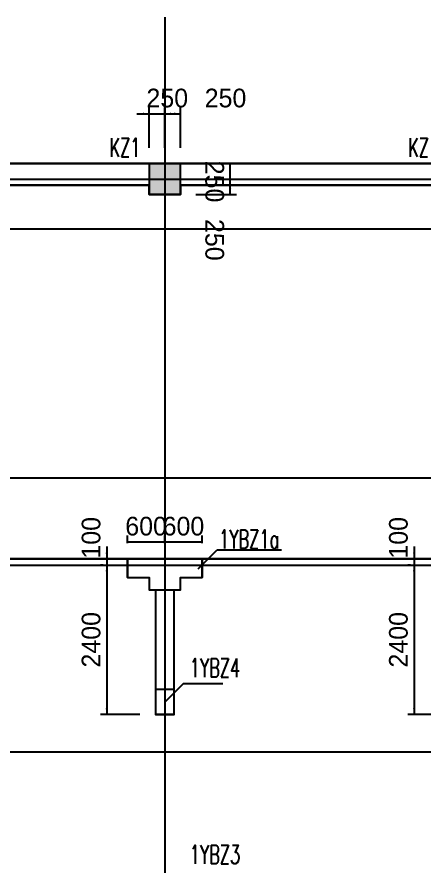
# Model space of a CAD drawing. Extents: x 387171 to 699106, y 11966 to 245688.
# Drawn here: x 616133 to 622673, y 220388 to 234041 of the extents above; entities that cross this region are included whole.
import ezdxf

# ---------------------------------------------------------------- set-up
doc = ezdxf.new("R2010")
doc.units = 0
doc.header["$LTSCALE"] = 100
doc.header["$MEASUREMENT"] = 0
for name, color, linetype in [('b边缘构件', 235, 'Continuous'), ('COLU', 7, 'Continuous'), ('DIM', 3, 'Continuous'), ('DOTE', 253, 'Continuous'), ('HATCH', 254, 'Continuous'), ('NUM', 7, 'Continuous'), ('TEXT', 7, 'Continuous'), ('THIN', 7, 'Continuous'), ('wall-主楼', 2, 'Continuous'), ('Y阴影', 254, 'Continuous'), ('小尺寸', 4, 'Continuous')]:
    doc.layers.add(name, color=color, linetype=linetype)
doc.styles.get("Standard").update_dxf_attribs({"font": 'standard'})
doc.styles.add('tk', font='tk')
doc.dimstyles.get("Standard").update_dxf_attribs({"dimtxt": 300, "dimasz": 100, "dimexe": 100, "dimexo": 250, "dimgap": 100, "dimtad": 0, "dimtoh": 1, "dimdec": 0, "dimdsep": 46, "dimcen": 0.09, "dimclrt": 7, "dimadec": 0, "dimazin": 0, "dimtfac": 1, "dimtdec": 4, "dimtofl": 0, "dimtmove": 0, "dimatfit": 3, "dimfxl": 1, "dimtolj": 1, "dimtzin": 0, "dimarcsym": 0})

# ---------------------------------------------------------------- blocks, each defined once
blk = doc.blocks.new('*D4011')
at = {"layer": '小尺寸', "color": 0, "linetype": 'ByBlock', "lineweight": -2}
for p, q in [((617908, 225588), (617908, 225711)), ((618508, 225588), (618508, 225711)), ((617908, 225611), (618508, 225611))]:
    blk.add_line(p, q, dxfattribs=at)
for points in [[(617908, 225611), (618008, 225627), (618008, 225594)], [(618508, 225611), (618408, 225594), (618408, 225627)]]:
    blk.add_solid(points, dxfattribs=at)
at = {"layer": '小尺寸', "color": 7, "linetype": 'Continuous', "lineweight": -2, "insert": (618208, 225861), "char_height": 300, "width": 556.67, "attachment_point": 5, "style": 'tk'}
blk.add_mtext('600', dxfattribs=at)
blk = doc.blocks.new('*D186')
at = {"layer": '小尺寸', "color": 0, "linetype": 'ByBlock', "lineweight": -2}
for p, q in [((618508, 225588), (618508, 225711)), ((619108, 225588), (619108, 225711)), ((618508, 225611), (619108, 225611))]:
    blk.add_line(p, q, dxfattribs=at)
for points in [[(618508, 225611), (618608, 225627), (618608, 225594)], [(619108, 225611), (619008, 225594), (619008, 225627)]]:
    blk.add_solid(points, dxfattribs=at)
at = {"layer": '小尺寸', "color": 7, "linetype": 'Continuous', "lineweight": -2, "insert": (618808, 225861), "char_height": 300, "width": 556.67, "attachment_point": 5, "style": 'tk'}
blk.add_mtext('600', dxfattribs=at)
blk = doc.blocks.new('*D4550')
at = {"layer": '小尺寸', "color": 0, "linetype": 'ByBlock', "lineweight": -2}
for p, q in [((617575, 225538), (617575, 225038)), ((617658, 225338), (617475, 225338)), ((617519, 225238), (617475, 225238))]:
    blk.add_line(p, q, dxfattribs=at)
for points in [[(617575, 225338), (617558, 225438), (617591, 225438)], [(617575, 225238), (617591, 225138), (617558, 225138)]]:
    blk.add_solid(points, dxfattribs=at)
at = {"layer": '小尺寸', "color": 7, "linetype": 'Continuous', "lineweight": -2, "insert": (617325, 225676), "char_height": 300, "width": 476.67, "attachment_point": 5, "rotation": 90, "style": 'tk'}
blk.add_mtext('100', dxfattribs=at)
blk = doc.blocks.new('*D736')
at = {"layer": '小尺寸', "color": 0, "linetype": 'ByBlock', "lineweight": -2}
for p, q in [((617519, 225238), (617475, 225238)), ((617575, 225238), (617575, 222838)), ((618108, 222838), (617475, 222838))]:
    blk.add_line(p, q, dxfattribs=at)
for points in [[(617575, 225238), (617591, 225138), (617558, 225138)], [(617575, 222838), (617558, 222938), (617591, 222938)]]:
    blk.add_solid(points, dxfattribs=at)
at = {"layer": '小尺寸', "color": 7, "linetype": 'Continuous', "lineweight": -2, "insert": (617325, 224038), "char_height": 300, "width": 785, "attachment_point": 5, "rotation": 90, "style": 'tk'}
blk.add_mtext('2400', dxfattribs=at)
blk = doc.blocks.new('*D2415')
at = {"layer": '小尺寸', "color": 0, "linetype": 'ByBlock', "lineweight": -2}
for p, q in [((622513, 225538), (622513, 225038)), ((622458, 225338), (622413, 225338)), ((622458, 225238), (622413, 225238))]:
    blk.add_line(p, q, dxfattribs=at)
for points in [[(622513, 225338), (622497, 225438), (622530, 225438)], [(622513, 225238), (622530, 225138), (622497, 225138)]]:
    blk.add_solid(points, dxfattribs=at)
at = {"layer": '小尺寸', "color": 7, "linetype": 'Continuous', "lineweight": -2, "insert": (622263, 225676), "char_height": 300, "width": 476.67, "attachment_point": 5, "rotation": 90, "style": 'tk'}
blk.add_mtext('100', dxfattribs=at)
blk = doc.blocks.new('*D3228')
at = {"layer": '小尺寸', "color": 0, "linetype": 'ByBlock', "lineweight": -2}
for p, q in [((622458, 225238), (622413, 225238)), ((622513, 225238), (622513, 222838)), ((622908, 222838), (622413, 222838))]:
    blk.add_line(p, q, dxfattribs=at)
for points in [[(622513, 225238), (622530, 225138), (622497, 225138)], [(622513, 222838), (622497, 222938), (622530, 222938)]]:
    blk.add_solid(points, dxfattribs=at)
at = {"layer": '小尺寸', "color": 7, "linetype": 'Continuous', "lineweight": -2, "insert": (622263, 224038), "char_height": 300, "width": 785, "attachment_point": 5, "rotation": 90, "style": 'tk'}
blk.add_mtext('2400', dxfattribs=at)
blk = doc.blocks.new('*D1672')
at = {"layer": 'DIM', "color": 0, "linetype": 'ByBlock', "lineweight": -2}
for p, q in [((618258, 231938), (618258, 232588)), ((618508, 231938), (618508, 232588)), ((618058, 232488), (618708, 232488))]:
    blk.add_line(p, q, dxfattribs=at)
for points in [[(618258, 232488), (618158, 232471), (618158, 232505)], [(618508, 232488), (618608, 232505), (618608, 232471)]]:
    blk.add_solid(points, dxfattribs=at)
at = {"layer": 'DIM', "color": 7, "linetype": 'Continuous', "lineweight": -2, "insert": (618548, 232738), "char_height": 300, "width": 566.67, "attachment_point": 5, "style": 'tk'}
blk.add_mtext('250', dxfattribs=at)
blk = doc.blocks.new('*D1540')
at = {"layer": 'DIM', "color": 0, "linetype": 'ByBlock', "lineweight": -2}
for p, q in [((618508, 231938), (618508, 232588)), ((618758, 231938), (618758, 232588)), ((618508, 232488), (618758, 232488))]:
    blk.add_line(p, q, dxfattribs=at)
for points in [[(618508, 232488), (618608, 232505), (618608, 232471)], [(618758, 232488), (618658, 232471), (618658, 232505)]]:
    blk.add_solid(points, dxfattribs=at)
at = {"layer": 'DIM', "color": 7, "linetype": 'Continuous', "lineweight": -2, "insert": (619484, 232738), "char_height": 300, "width": 566.67, "attachment_point": 5, "style": 'tk'}
blk.add_mtext('250', dxfattribs=at)
blk = doc.blocks.new('*D1217')
at = {"layer": 'DIM', "color": 0, "linetype": 'ByBlock', "lineweight": -2}
for p, q in [((619008, 231438), (619658, 231438)), ((619558, 231188), (619558, 231438)), ((619008, 231188), (619658, 231188))]:
    blk.add_line(p, q, dxfattribs=at)
for points in [[(619558, 231438), (619575, 231338), (619541, 231338)], [(619558, 231188), (619541, 231288), (619575, 231288)]]:
    blk.add_solid(points, dxfattribs=at)
at = {"layer": 'DIM', "color": 7, "linetype": 'Continuous', "lineweight": -2, "insert": (619308, 230462), "char_height": 300, "width": 566.67, "attachment_point": 5, "rotation": 270, "style": 'tk'}
blk.add_mtext('250', dxfattribs=at)
blk = doc.blocks.new('*D2092')
at = {"layer": 'DIM', "color": 0, "linetype": 'ByBlock', "lineweight": -2}
for p, q in [((619008, 231688), (619658, 231688)), ((619558, 231438), (619558, 231688)), ((619008, 231438), (619658, 231438))]:
    blk.add_line(p, q, dxfattribs=at)
for points in [[(619558, 231688), (619575, 231588), (619541, 231588)], [(619558, 231438), (619541, 231538), (619575, 231538)]]:
    blk.add_solid(points, dxfattribs=at)
at = {"layer": 'DIM', "color": 7, "linetype": 'Continuous', "lineweight": -2, "insert": (619308, 231398), "char_height": 300, "width": 566.67, "attachment_point": 5, "rotation": 270, "style": 'tk'}
blk.add_mtext('250', dxfattribs=at)

msp = doc.modelspace()

# ---------------------------------------------------------------- hatches: boundary and pattern name
at = {"layer": 'HATCH'}
msp.add_hatch(color=256, dxfattribs=at).paths.add_polyline_path([(618258.1, 231187.9), (618758.1, 231187.9), (618758.1, 231687.9), (618258.1, 231687.9)], flags=0)
at = {"layer": 'Y阴影'}
h = msp.add_hatch(dxfattribs=at)
h.set_pattern_fill('ANSI31', color=256, scale=25, style=0)
h.set_pattern_definition([])
h.paths.add_polyline_path([(617908.1, 225337.9), (617908.1, 225037.9), (618258.1, 225037.9), (618258.1, 224837.9), (618758.1, 224837.9), (618758.1, 225037.9), (619108.1, 225037.9), (619108.1, 225337.9)], flags=0)
h = msp.add_hatch(dxfattribs=at)
h.set_pattern_fill('ANSI31', color=256, scale=25, style=0)
h.set_pattern_definition([])
h.paths.add_polyline_path([(618358.1, 223237.9), (618358.1, 222837.9), (618658.1, 222837.9), (618658.1, 223237.9)], flags=0)

# ---------------------------------------------------------------- linework, layer by layer
at = {"color": 6, "lineweight": 30}
for points in [[(476181.3, 232428.8), (494258.1, 233154.4), (494258.1, 231537.9), (540808.1, 231537.9), (540808.1, 232387.9), (590208.1, 232387.9), (590208.1, 232187.9), (593108.1, 232187.9), (593108.1, 230737.9), (608058.1, 230737.9), (608058.1, 231687.9), (648158.1, 231687.9), (648158.1, 230737.9), (657058.1, 230737.9), (657158.1, 196187.9), (658248.2, 196187.9), (663075.9, 83077.9), (659946, 47787.8), (654318.1, 48286.9), (653832.2, 42808.4), (496133.5, 56794.9), (482757.4, 68610.1), (476181.3, 232428.8)], [(631456.8, 231337.9), (631456.8, 231687.9), (611108.1, 231687.9), (611108.1, 231337.9), (612693.4, 231337.9), (613458.1, 231337.9), (613708.1, 231337.9), (614953, 231337.9), (618258.1, 231337.9), (618258.1, 231187.9), (618758.1, 231187.9), (618758.1, 231337.9), (623058.1, 231337.9), (623058.1, 231187.9), (623558.1, 231187.9), (623558.1, 231337.9), (631458.1, 231337.9)]]:
    msp.add_lwpolyline(points, dxfattribs=at)
at = {"color": 1, "lineweight": 30}
msp.add_lwpolyline([(652208.1, 230737.9), (648158.1, 230737.9), (648158.1, 231687.9), (645108.1, 231687.9), (645108.1, 229737.9), (642408.1, 229737.9), (642408.1, 225337.9), (631758.1, 225337.9), (631758.1, 229237.9), (624358.1, 229237.9), (624358.1, 226837.9), (623608.1, 226837.9), (623608.1, 225337.9), (613908.1, 225337.9), (613908.1, 229737.9), (611108.1, 229737.9), (611108.1, 231687.9), (608058.1, 231687.9), (608058.1, 230737.9), (604008.1, 230737.9)], dxfattribs=at)
at = {"layer": 'b边缘构件'}
for points in [[(617908.1, 225337.9), (618658.1, 225337.9)], [(617908.1, 225037.9), (617908.1, 225337.9)], [(617908.1, 225337.9), (617908.1, 225037.9), (618258.1, 225037.9), (618258.1, 224837.9), (618758.1, 224837.9), (618758.1, 225037.9), (619108.1, 225037.9), (619108.1, 225337.9), (617908.1, 225337.9)], [(618658.1, 225337.9), (619108.1, 225337.9)], [(619108.1, 225337.9), (619108.1, 225037.9)], [(617908.1, 225037.9), (618258.1, 225037.9)], [(618758.1, 225037.9), (619108.1, 225037.9)], [(618358.1, 223237.9), (618358.1, 222837.9), (618658.1, 222837.9), (618658.1, 223237.9), (618358.1, 223237.9)], [(618658.1, 222837.9), (618358.1, 222837.9)]]:
    msp.add_lwpolyline(points, dxfattribs=at)
at = {"layer": 'COLU'}
msp.add_lwpolyline([(618258.1, 231187.9), (618758.1, 231187.9), (618758.1, 231687.9), (618258.1, 231687.9)], close=True, dxfattribs=at)
at = {"layer": 'DOTE'}
for p, q in [((618508.1, 234041.4), (618508.1, 216247.2)), ((608308.1, 231437.9), (664810.3, 231437.9)), ((590108.1, 230637.9), (664810.3, 230637.9)), ((599084.7, 226637.9), (664768.6, 226637.9)), ((599084.7, 225237.9), (664768.6, 225237.9)), ((602058.1, 222237.9), (664768.6, 222237.9))]:
    msp.add_line(p, q, dxfattribs=at)
at = {"layer": 'THIN', "color": 200}
for p in [(619044.6, 225176.7), (620383.4, 225476.7)]:
    msp.add_line(p, (619344.6, 225476.7), dxfattribs=at)
msp.add_lwpolyline([(618508.1, 223037.9), (618808.1, 223337.9), (619438.1, 223337.9)], dxfattribs=at)
at = {"layer": 'wall-主楼'}
msp.add_lwpolyline([(618358.1, 224837.9), (618358.1, 222837.9), (618658.1, 222837.9), (618658.1, 224837.9), (618758.1, 224837.9), (618758.1, 225037.9), (619108.1, 225037.9), (619108.1, 225337.9), (617908.1, 225337.9), (617908.1, 225037.9), (618258.1, 225037.9), (618258.1, 224837.9), (618358.1, 224837.9)], dxfattribs=at)

# ---------------------------------------------------------------- texts
at = {"layer": 'NUM', "color": 200, "width": 0.7}
for p in [(617616.6, 231794), (622416.6, 231794)]:
    msp.add_text('KZ1', height=300, dxfattribs=at).set_placement(p)
at = {"layer": 'TEXT', "color": 200, "width": 0.7}
for s, p in [('1YBZ1a', (619378.5, 225504.6)), ('1YBZ4', (618908.1, 223437.9)), ('1YBZ3', (618908.1, 220437.9))]:
    msp.add_text(s, height=300, dxfattribs=at).set_placement(p)

# ---------------------------------------------------------------- dimensions: what is measured, and where the dimension line sits
at = {"layer": 'DIM', "color": 200}
for p1, p2, distance, picture, middle in [((618258.1, 231687.9), (618508.1, 231687.9), 800, '*D1672', (618040, 232737.9)), ((618508.1, 231687.9), (618758.1, 231687.9), 800, '*D1540', (618976.1, 232737.9)), ((618758.1, 231437.9), (618758.1, 231687.9), -800, '*D2092', (619308.1, 231906)), ((618758.1, 231187.9), (618758.1, 231437.9), -800, '*D1217', (619308.1, 230969.9))]:
    dim = msp.add_aligned_dim(p1=p1, p2=p2, distance=distance, dimstyle='Standard', dxfattribs=at)
    dim.commit()
    dim.dimension.update_dxf_attribs({"geometry": picture, "text_midpoint": middle})
at = {"layer": '小尺寸'}
for base, p1, p2, picture, middle in [((617574.6, 225237.9), (617908.1, 225337.9), (617769, 225237.9), '*D4550', (617324.6, 225287.9)), ((622513.4, 225237.9), (622708.1, 225337.9), (622708.1, 225237.9), '*D2415', (622263.4, 225287.9)), ((617574.6, 222837.9), (617769, 225237.9), (618358.1, 222837.9), '*D736', (617324.6, 224037.9)), ((622513.4, 222837.9), (622708.1, 225237.9), (623158.1, 222837.9), '*D3228', (622263.4, 224037.9))]:
    dim = msp.add_linear_dim(base=base, p1=p1, p2=p2, angle=90, dimstyle='Standard', dxfattribs=at)
    dim.commit()
    dim.dimension.update_dxf_attribs({"geometry": picture, "text_midpoint": middle})
for base, p1, p2, picture, middle in [((618508.1, 225610.7), (617908.1, 225337.9), (618508.1, 225337.9), '*D4011', (618208.1, 225860.7)), ((619108.1, 225610.7), (618508.1, 225337.9), (619108.1, 225337.9), '*D186', (618808.1, 225860.7))]:
    dim = msp.add_linear_dim(base=base, p1=p1, p2=p2, dimstyle='Standard', dxfattribs=at)
    dim.commit()
    dim.dimension.update_dxf_attribs({"geometry": picture, "text_midpoint": middle})

doc.saveas('drawing.dxf')
